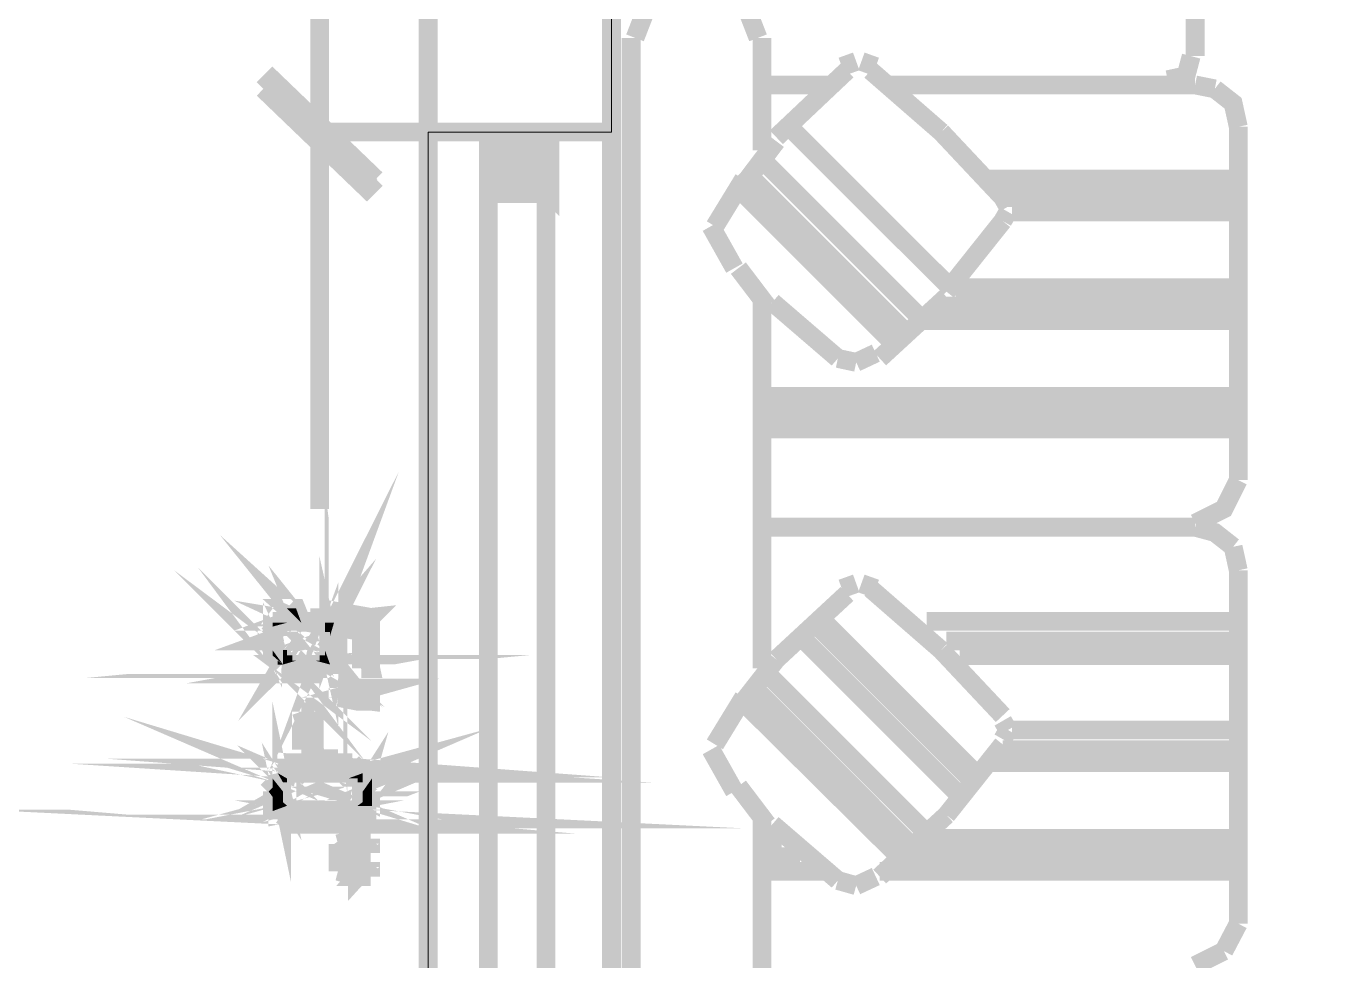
# Model space of a CAD drawing. Header units: inches. Extents: x -524 to 1067, y -71 to 1110.
# Drawn here: x 416.1 to 480.2, y 332.7 to 378.7 of the extents above; entities that cross this region are included whole.
import ezdxf

# ---------------------------------------------------------------- set-up
doc = ezdxf.new("R2010")
doc.units = ezdxf.units.IN
doc.header["$MEASUREMENT"] = 0
doc.layers.add('H', color=7, linetype='Continuous')
doc.layers.add('P', color=7, linetype='Continuous')
doc.layers.add('wall', color=16, linetype='Continuous', lineweight=20)

msp = doc.modelspace()

# ---------------------------------------------------------------- hatches: boundary and pattern name
at = {"layer": 'H', "linetype": 'Continuous'}
for points in [[(433.337, 371.151), (432.823, 370.633), (427.735, 375.528), (428.187, 375.977), (433.337, 371.151)], [(433.337, 371.151), (432.823, 370.633), (427.735, 375.528), (428.187, 375.977), (433.337, 371.151)], [(438.874, 370.443), (438.874, 373.469), (441.9, 373.469), (441.9, 370.443), (438.874, 370.443)], [(429.604, 349.325), (428.447, 349.585), (428.895, 350.033), (429.604, 349.325)], [(428.447, 349.325), (428.447, 349.585), (429.604, 349.325), (428.447, 349.325)], [(429.604, 349.325), (428.895, 350.033), (429.344, 350.033), (429.604, 349.325)], [(430.505, 349.325), (430.505, 350.033), (433.082, 349.585), (430.505, 349.325)], [(430.505, 349.325), (433.082, 349.585), (433.082, 347.008), (432.629, 349.132), (431.213, 349.325), (430.505, 349.325)], [(427.994, 348.424), (427.994, 348.683), (428.187, 348.876), (428.187, 349.132), (428.895, 349.325), (428.895, 349.132), (428.702, 349.132), (428.702, 348.424), (427.994, 348.424)], [(428.187, 349.132), (428.187, 349.325), (428.895, 349.325), (428.187, 349.132)], [(430.764, 349.132), (430.764, 349.325), (431.213, 349.325), (430.764, 349.132)], [(430.764, 348.876), (430.764, 349.132), (431.213, 349.325), (431.02, 348.683), (431.02, 348.876), (430.764, 348.876)], [(431.213, 347.267), (431.02, 348.683), (431.213, 349.325), (431.213, 347.267)], [(431.472, 347.716), (431.213, 347.457), (431.213, 349.132), (431.472, 348.876), (431.472, 347.716)], [(432.629, 347.008), (432.629, 349.132), (433.082, 347.008), (432.629, 347.008)], [(428.702, 347.267), (428.187, 347.975), (427.994, 348.424), (428.187, 348.165), (428.187, 348.037), (428.702, 347.267)], [(428.702, 347.267), (427.994, 348.424), (428.702, 348.424), (428.702, 347.267)], [(431.02, 347.267), (431.02, 348.683), (431.213, 347.267), (431.02, 347.267)], [(428.702, 347.267), (428.187, 347.716), (428.187, 347.975), (428.702, 347.267)], [(428.702, 347.267), (428.895, 347.975), (428.895, 347.716), (428.702, 347.267)], [(428.702, 347.267), (428.702, 347.975), (428.895, 347.975), (428.702, 347.267)], [(428.702, 347.267), (429.155, 347.716), (429.155, 347.457), (428.702, 347.267)], [(428.702, 347.267), (428.895, 347.716), (429.155, 347.716), (428.702, 347.267)], [(431.02, 347.267), (430.505, 347.457), (430.505, 347.716), (431.02, 347.267)], [(431.02, 347.267), (430.505, 347.716), (430.764, 347.716), (431.02, 347.267)], [(431.02, 347.267), (430.764, 347.975), (431.02, 348.165), (431.02, 347.267)], [(431.02, 347.267), (430.764, 347.716), (430.764, 347.975), (431.02, 347.267)], [(428.447, 347.267), (428.447, 347.457), (428.702, 347.267), (428.447, 347.267)], [(428.702, 347.267), (429.863, 347.457), (431.02, 347.267), (428.702, 347.267)], [(428.702, 347.267), (429.604, 347.457), (429.863, 347.457), (428.702, 347.267)], [(428.702, 347.267), (429.344, 347.457), (429.604, 347.457), (428.702, 347.267)], [(428.702, 347.267), (429.155, 347.457), (429.344, 347.457), (428.702, 347.267)], [(428.895, 347.008), (428.702, 347.267), (431.02, 347.267), (430.764, 347.008), (430.505, 347.008), (430.505, 346.814), (429.155, 346.814), (429.155, 347.008), (428.895, 347.008)], [(431.02, 347.267), (429.863, 347.457), (430.052, 347.457), (431.02, 347.267)], [(431.02, 347.267), (430.052, 347.457), (430.312, 347.457), (431.02, 347.267)], [(431.02, 347.267), (430.312, 347.457), (430.505, 347.457), (431.02, 347.267)], [(431.472, 345.657), (431.472, 346.106), (433.082, 346.106), (433.082, 345.398), (432.37, 345.398), (431.472, 345.657)], [(429.604, 343.081), (429.604, 344.949), (430.312, 344.949), (430.312, 343.081), (429.604, 343.081)], [(429.863, 342.372), (431.472, 342.632), (431.472, 342.372), (429.863, 342.372)], [(429.863, 342.372), (429.863, 342.632), (431.472, 342.632), (429.863, 342.372)], [(428.702, 341.022), (428.187, 341.664), (428.447, 341.924), (428.702, 341.022)], [(428.447, 341.924), (428.702, 342.179), (432.629, 342.179), (432.629, 341.924), (428.447, 341.924)], [(429.344, 341.664), (428.447, 341.924), (429.604, 341.924), (429.344, 341.664)], [(428.895, 341.664), (428.447, 341.924), (429.344, 341.664), (428.895, 341.664)], [(428.702, 341.471), (428.447, 341.924), (428.895, 341.664), (428.895, 341.471), (428.702, 341.471)], [(428.702, 341.022), (428.447, 341.924), (428.702, 341.471), (428.702, 341.022)], [(428.895, 342.179), (428.895, 342.372), (432.18, 342.372), (432.37, 342.179), (428.895, 342.179)], [(431.921, 341.664), (431.662, 341.924), (432.629, 341.924), (431.921, 341.664)], [(431.921, 341.664), (432.629, 341.924), (432.37, 341.471), (432.37, 341.664), (431.921, 341.664)], [(432.37, 341.471), (432.629, 341.924), (432.629, 341.471), (432.37, 341.471)], [(432.629, 341.022), (432.823, 341.924), (433.082, 341.664), (432.629, 341.022)], [(432.629, 341.022), (432.629, 341.924), (432.823, 341.924), (432.629, 341.022)], [(428.702, 341.022), (428.187, 341.471), (428.187, 341.664), (428.702, 341.022)], [(428.702, 341.022), (428.187, 341.212), (428.187, 341.471), (428.702, 341.022)], [(432.629, 341.022), (433.082, 341.664), (433.082, 341.471), (432.629, 341.022)], [(432.629, 341.022), (433.082, 341.471), (433.082, 341.212), (432.629, 341.022)], [(427.994, 341.022), (428.187, 341.212), (428.702, 341.022), (427.994, 341.022)], [(428.187, 340.763), (427.994, 341.022), (428.702, 340.763), (428.187, 340.763)], [(428.702, 340.763), (427.994, 341.022), (428.702, 341.022), (428.702, 340.763)], [(428.187, 340.504), (428.702, 340.763), (428.702, 340.504), (428.187, 340.504)], [(428.187, 340.504), (428.187, 340.763), (428.702, 340.763), (428.187, 340.504)], [(432.629, 341.022), (433.082, 341.212), (433.082, 341.022), (432.629, 341.022)], [(432.629, 340.763), (433.082, 341.022), (433.082, 340.763), (432.629, 340.763)], [(432.629, 340.763), (432.629, 341.022), (433.082, 341.022), (432.629, 340.763)], [(432.629, 340.504), (432.629, 340.763), (433.082, 340.504), (432.629, 340.504)], [(433.082, 340.504), (432.629, 340.763), (433.082, 340.763), (433.082, 340.504)], [(428.187, 340.314), (428.187, 340.504), (428.702, 340.504), (428.895, 340.314), (428.187, 340.314)], [(428.187, 340.055), (428.895, 340.314), (429.155, 340.055), (428.187, 340.055)], [(428.187, 340.055), (428.187, 340.314), (428.895, 340.314), (428.187, 340.055)], [(428.447, 339.861), (429.863, 340.055), (430.052, 339.861), (428.447, 339.861)], [(428.447, 339.861), (428.447, 340.055), (429.863, 340.055), (428.447, 339.861)], [(431.472, 339.861), (431.472, 340.055), (432.823, 339.861), (431.472, 339.861)], [(432.823, 339.861), (431.472, 340.055), (432.823, 340.055), (432.823, 339.861)], [(432.18, 340.055), (432.18, 340.314), (433.082, 340.055), (432.18, 340.055)], [(433.082, 340.055), (432.18, 340.314), (433.082, 340.314), (433.082, 340.055)], [(432.37, 340.314), (432.629, 340.504), (433.082, 340.504), (433.082, 340.314), (432.37, 340.314)], [(428.895, 339.606), (428.702, 339.861), (432.629, 339.861), (432.629, 339.606), (428.895, 339.606)], [(429.155, 339.347), (429.155, 339.606), (432.18, 339.606), (432.18, 339.347), (429.155, 339.347)], [(431.472, 337.996), (431.472, 338.445), (432.37, 338.704), (433.082, 338.704), (433.082, 337.996), (431.472, 337.996)], [(432.37, 336.836), (431.472, 337.095), (431.472, 337.288), (432.37, 337.544), (433.082, 337.544), (433.082, 336.836), (432.37, 336.836)]]:
    msp.add_hatch(color=256, dxfattribs=at).paths.add_polyline_path(points)

# ---------------------------------------------------------------- linework, layer by layer
at = {"layer": 'P', "const_width": 0.927}
for points in [[(435.848, 422.848), (435.848, 340.314)], [(444.86, 413.771), (444.86, 267.759)], [(430.505, 373.469), (430.505, 386.667)], [(435.848, 340.314), (435.848, 380.871), (435.848, 340.314), (435.848, 380.871)], [(435.848, 340.314), (435.848, 380.871), (435.848, 340.314), (435.848, 380.871), (435.848, 340.314)], [(435.848, 380.871), (435.848, 340.314)], [(473.573, 377.203), (473.573, 380.871)], [(446.469, 379.261), (446.021, 378.104)], [(452.072, 378.104), (451.623, 379.261)], [(445.827, 378.104), (445.827, 343.081), (445.827, 309.991)], [(452.265, 378.104), (452.265, 372.568)], [(456.901, 376.944), (456.193, 376.688)], [(457.864, 376.688), (457.156, 376.944)], [(473.124, 376.236), (473.38, 377.203)], [(427.735, 375.593), (428.187, 376.042), (433.272, 371.151)], [(428.187, 376.042), (427.735, 375.593)], [(433.272, 371.151), (428.187, 376.042)], [(456.448, 376.495), (452.973, 373.21)], [(461.083, 373.469), (457.609, 376.495)], [(472.223, 376.042), (473.124, 376.236)], [(433.272, 371.151), (427.735, 375.593)], [(427.735, 375.593), (432.823, 370.699)], [(433.272, 371.151), (427.735, 375.593)], [(427.735, 375.593), (433.272, 371.151)], [(427.735, 375.593), (433.272, 371.151)], [(433.272, 371.151), (432.823, 370.699), (427.735, 375.593)], [(452.265, 375.787), (455.547, 375.787)], [(458.576, 375.787), (473.573, 375.787)], [(474.54, 375.593), (473.573, 375.787)], [(475.697, 373.725), (475.442, 374.885), (474.54, 375.593)], [(461.536, 365.808), (453.422, 373.918)], [(475.697, 373.725), (475.697, 356.344)], [(435.848, 373.469), (430.505, 373.469)], [(430.505, 373.469), (430.505, 354.928)], [(436.042, 373.469), (430.505, 373.469)], [(435.848, 366.064), (435.848, 373.469), (435.848, 339.412), (435.848, 373.469), (435.848, 339.412)], [(435.848, 313.466), (435.848, 373.469)], [(435.848, 373.469), (435.848, 362.844), (435.848, 373.469), (435.848, 362.844), (435.848, 373.469)], [(435.848, 373.469), (435.848, 366.772)], [(435.848, 313.466), (435.848, 373.469), (435.848, 313.466)], [(435.848, 313.466), (435.848, 337.288), (435.848, 373.469)], [(435.848, 373.469), (444.86, 373.469)], [(444.86, 373.469), (435.848, 373.469)], [(435.848, 373.469), (435.848, 313.466), (435.848, 373.469)], [(435.848, 373.469), (435.848, 313.466), (444.86, 313.466)], [(441.834, 373.469), (438.808, 373.469)], [(438.808, 373.469), (441.834, 370.443), (441.834, 373.469)], [(438.808, 373.469), (441.834, 370.443)], [(438.808, 370.443), (438.808, 373.469)], [(452.973, 373.016), (451.364, 370.892)], [(464.109, 370.25), (461.083, 373.469)], [(460.182, 364.198), (452.072, 372.308)], [(459.474, 363.49), (451.364, 371.6)], [(432.823, 370.699), (433.272, 371.151)], [(438.808, 315.528), (438.808, 371.151)], [(451.364, 371.151), (449.948, 368.834)], [(475.697, 371.151), (463.401, 371.151)], [(441.641, 370.699), (441.641, 315.528), (439.323, 315.528), (438.808, 315.528)], [(441.834, 370.443), (438.808, 370.443)], [(458.766, 363.038), (450.911, 370.892)], [(475.697, 370.25), (464.109, 370.25)], [(464.368, 369.797), (464.109, 370.25)], [(461.343, 365.615), (464.109, 369.089)], [(464.109, 369.089), (464.368, 369.542)], [(475.697, 369.542), (464.562, 369.542)], [(449.754, 368.834), (450.911, 366.772)], [(451.105, 366.772), (452.521, 364.907)], [(475.697, 365.808), (461.791, 365.808)], [(458.058, 362.33), (461.343, 365.355)], [(452.265, 347.073), (452.265, 365.1)], [(452.78, 365.1), (455.999, 362.33)], [(475.697, 364.907), (460.828, 364.907)], [(475.697, 364.198), (459.926, 364.198)], [(456.901, 362.136), (457.864, 362.589)], [(455.999, 362.33), (456.901, 362.136)], [(475.697, 360.465), (452.265, 360.465)], [(475.697, 359.563), (452.265, 359.563)], [(435.848, 359.111), (435.848, 335.033)], [(475.697, 358.855), (452.265, 358.855)], [(444.86, 320.871), (444.86, 356.793)], [(473.573, 354.22), (474.989, 354.928), (475.697, 356.344)], [(431.407, 347.716), (431.213, 349.132), (431.213, 347.522)], [(431.407, 348.876), (431.407, 347.716), (431.213, 349.132)], [(473.573, 354.026), (452.265, 354.026)], [(475.442, 353.059), (474.54, 353.767), (473.573, 354.026)], [(428.895, 350.033), (429.604, 349.391), (429.089, 350.033), (428.895, 350.033)], [(475.697, 351.902), (475.442, 353.059)], [(430.764, 348.876), (431.213, 349.391), (430.954, 348.876), (430.764, 348.876)], [(475.697, 334.518), (475.697, 351.902)], [(428.447, 347.522), (428.636, 347.267), (428.187, 347.716), (428.447, 347.522)], [(456.901, 351.256), (456.193, 351.001)], [(457.864, 351.001), (457.156, 351.256)], [(431.213, 349.391), (430.954, 348.876), (430.954, 348.683), (431.213, 349.391)], [(456.448, 350.742), (452.973, 347.522)], [(461.083, 347.975), (457.609, 351.001)], [(428.447, 349.585), (429.604, 349.391), (428.636, 349.84), (428.447, 349.585)], [(428.636, 347.267), (428.187, 348.23), (428.187, 347.975)], [(429.604, 349.391), (429.089, 350.033), (429.344, 350.033), (429.604, 349.391)], [(428.895, 350.033), (428.636, 349.84)], [(429.604, 349.391), (428.636, 349.84)], [(428.636, 349.84), (428.636, 349.84)], [(428.636, 349.84), (429.604, 349.391), (428.636, 349.84), (429.604, 349.391), (428.636, 349.84)], [(429.604, 349.391), (428.895, 350.033)], [(429.604, 349.391), (428.895, 350.033), (428.895, 350.033), (429.604, 349.391)], [(429.344, 350.033), (429.604, 349.391), (429.344, 350.033), (429.604, 349.391), (429.344, 350.033), (429.344, 350.033)], [(430.505, 350.033), (433.016, 349.585)], [(433.016, 349.585), (430.505, 349.391), (430.505, 350.033)], [(462.952, 341.73), (454.839, 349.84)], [(428.187, 349.391), (428.895, 349.391), (428.187, 349.132)], [(429.089, 347.716), (428.636, 347.267), (428.895, 347.716)], [(428.187, 348.876), (428.636, 349.132), (428.636, 348.876)], [(428.895, 349.391), (428.187, 349.132)], [(429.089, 349.391), (428.187, 349.391), (429.089, 349.391), (428.187, 349.391), (428.895, 349.391), (429.089, 349.391)], [(428.187, 349.132), (428.187, 349.391)], [(428.447, 349.391), (429.089, 349.391), (428.187, 349.391), (428.447, 349.391)], [(428.187, 348.876), (428.636, 349.132)], [(428.636, 349.132), (428.187, 349.132)], [(428.187, 349.132), (428.187, 348.876)], [(428.636, 349.132), (428.187, 349.132), (428.895, 349.132), (428.636, 349.132)], [(428.187, 349.132), (428.895, 349.132), (428.187, 349.132), (428.187, 349.132), (428.895, 349.132), (428.187, 349.132)], [(428.895, 349.132), (428.895, 349.132), (428.187, 349.132)], [(428.636, 347.267), (428.187, 347.975), (428.187, 347.716)], [(428.447, 349.585), (429.604, 349.391), (428.447, 349.585), (429.604, 349.391)], [(428.447, 349.391), (428.447, 349.585)], [(429.604, 349.391), (428.447, 349.391)], [(428.447, 349.391), (429.604, 349.391)], [(429.344, 349.391), (428.447, 349.391), (429.089, 349.391), (429.344, 349.391)], [(429.604, 349.391), (428.447, 349.391)], [(428.895, 349.132), (428.895, 349.391)], [(430.505, 349.391), (431.213, 349.391), (433.016, 349.585)], [(433.016, 349.585), (430.505, 349.391)], [(430.505, 349.391), (431.213, 349.391), (430.505, 349.391), (431.213, 349.391), (430.764, 349.391), (430.505, 349.391)], [(430.764, 349.391), (431.213, 349.391), (430.764, 349.391)], [(430.764, 349.132), (431.213, 349.391), (430.764, 349.132)], [(431.213, 349.391), (430.764, 349.132)], [(430.764, 349.132), (431.213, 349.391)], [(430.764, 349.132), (431.213, 349.391), (430.764, 349.132)], [(430.764, 349.132), (430.764, 349.132)], [(430.764, 349.132), (430.764, 349.132)], [(431.213, 349.391), (430.954, 348.683), (431.213, 347.267)], [(431.213, 349.391), (433.016, 349.585), (432.564, 349.132)], [(431.213, 349.132), (431.213, 347.522), (431.213, 349.391), (431.213, 349.132)], [(431.213, 347.522), (431.213, 349.391), (431.213, 347.267), (431.213, 347.522)], [(431.213, 347.267), (431.213, 349.391)], [(432.564, 349.132), (431.213, 349.391)], [(431.213, 349.132), (431.407, 348.876)], [(431.213, 349.132), (431.213, 347.522), (431.213, 349.132)], [(431.213, 349.132), (431.213, 349.132)], [(431.213, 347.522), (431.213, 349.132), (431.213, 347.522)], [(433.016, 349.585), (432.564, 349.132), (433.016, 347.073)], [(432.564, 349.132), (433.016, 347.073), (432.564, 347.073)], [(432.564, 347.073), (432.564, 349.132)], [(433.016, 347.073), (433.016, 349.585)], [(462.693, 341.471), (454.583, 349.585)], [(475.697, 349.391), (460.375, 349.391)], [(428.636, 348.424), (427.928, 348.424), (428.636, 348.683)], [(427.928, 348.683), (428.636, 348.876)], [(427.928, 348.683), (428.636, 348.876)], [(428.187, 348.876), (427.928, 348.683)], [(427.928, 348.424), (428.636, 348.683)], [(428.636, 348.683), (427.928, 348.683), (427.928, 348.424)], [(428.636, 348.683), (427.928, 348.683)], [(428.636, 348.876), (428.187, 348.876)], [(428.636, 348.876), (428.187, 348.876), (428.636, 348.876), (428.636, 348.876), (428.187, 348.876), (428.636, 348.876)], [(428.187, 348.876), (428.187, 348.876), (428.636, 348.876)], [(428.636, 348.876), (428.636, 348.683)], [(428.636, 348.683), (428.636, 348.424)], [(430.505, 347.522), (430.954, 347.267), (430.505, 347.716)], [(430.954, 348.683), (431.213, 347.267), (430.954, 348.683)], [(431.407, 348.683), (431.407, 347.975), (431.407, 348.876)], [(431.407, 348.876), (431.407, 348.683)], [(431.407, 347.975), (431.407, 348.876), (431.407, 347.716)], [(431.407, 348.876), (431.407, 347.716), (431.407, 348.876)], [(431.407, 348.876), (431.407, 348.876)], [(431.407, 347.716), (431.407, 348.876), (431.407, 347.716)], [(431.407, 348.424), (431.407, 347.975), (431.407, 348.683)], [(431.407, 348.683), (431.407, 348.424)], [(431.407, 347.975), (431.407, 348.683), (431.407, 347.975)], [(461.985, 340.829), (453.941, 348.876)], [(428.187, 348.23), (427.928, 348.424)], [(427.928, 348.424), (428.636, 347.267)], [(427.928, 348.424), (428.636, 347.267), (427.928, 348.424), (428.636, 347.267), (427.928, 348.424)], [(427.928, 348.424), (427.928, 348.424)], [(428.636, 347.267), (427.928, 348.424)], [(427.928, 348.424), (428.636, 348.424)], [(427.928, 348.424), (428.636, 348.424), (428.636, 348.424)], [(428.636, 348.424), (427.928, 348.424)], [(428.636, 347.267), (428.187, 348.23)], [(428.636, 347.267), (428.187, 347.975), (428.187, 347.975), (428.636, 347.267)], [(428.187, 347.975), (428.636, 347.267)], [(428.636, 348.424), (428.636, 347.267)], [(428.636, 348.424), (428.636, 347.267), (428.636, 348.424)], [(428.636, 348.424), (428.636, 347.267), (428.636, 348.424)], [(428.636, 348.23), (428.636, 347.267), (428.636, 348.23)], [(428.636, 348.23), (428.636, 347.267), (428.636, 348.23)], [(428.895, 347.975), (428.636, 347.267), (428.895, 347.975)], [(428.636, 347.975), (428.636, 347.267), (428.636, 347.975)], [(430.954, 348.23), (430.764, 347.975)], [(430.764, 347.975), (430.954, 347.267), (430.764, 347.975)], [(430.764, 347.975), (430.954, 347.267), (430.764, 347.975)], [(430.764, 347.975), (430.954, 347.267)], [(430.954, 348.424), (430.954, 347.267), (430.954, 348.424)], [(430.954, 348.424), (430.954, 347.267), (430.954, 348.424)], [(430.954, 348.424), (430.954, 347.267), (430.954, 348.424)], [(430.954, 348.424), (431.213, 347.267), (430.954, 347.267), (430.954, 348.424)], [(430.954, 347.267), (430.954, 348.23)], [(431.407, 348.424), (431.407, 348.23), (431.407, 348.424)], [(431.407, 348.424), (431.407, 348.424), (431.407, 348.424)], [(431.407, 348.23), (431.407, 347.975), (431.407, 348.23)], [(431.407, 347.975), (431.407, 347.975)], [(431.407, 347.716), (431.407, 347.975)], [(464.109, 344.756), (461.083, 347.975)], [(475.697, 348.424), (461.343, 348.424)], [(430.954, 347.267), (428.895, 347.073), (430.764, 347.073), (430.954, 347.267)], [(428.636, 347.267), (430.954, 347.267), (428.636, 347.267), (430.954, 347.267), (428.895, 347.073), (428.636, 347.267)], [(428.636, 347.267), (428.187, 347.716)], [(428.187, 347.716), (428.187, 347.716)], [(428.187, 347.716), (428.636, 347.267)], [(428.187, 347.716), (428.636, 347.267)], [(428.447, 347.267), (428.447, 347.522), (428.447, 347.267)], [(428.636, 347.267), (428.447, 347.522)], [(428.447, 347.522), (428.447, 347.522)], [(428.447, 347.522), (428.636, 347.267)], [(429.089, 347.716), (428.636, 347.267), (429.089, 347.716)], [(428.636, 347.267), (428.895, 347.716)], [(428.895, 347.716), (428.636, 347.267)], [(430.954, 347.267), (429.797, 347.522), (428.636, 347.267)], [(429.604, 347.522), (428.636, 347.267), (429.604, 347.522)], [(429.604, 347.522), (428.636, 347.267), (429.604, 347.522)], [(429.344, 347.522), (428.636, 347.267), (429.344, 347.522)], [(429.089, 347.522), (428.636, 347.267), (429.089, 347.522)], [(429.089, 347.522), (428.636, 347.267), (429.089, 347.522)], [(428.636, 347.267), (430.954, 347.267), (428.636, 347.267), (430.954, 347.267), (430.954, 347.267), (428.636, 347.267)], [(428.636, 347.267), (430.954, 347.267)], [(428.895, 347.716), (429.089, 347.716)], [(428.895, 347.716), (428.895, 347.716)], [(430.954, 347.267), (429.797, 347.522)], [(429.797, 347.522), (429.797, 347.522)], [(429.797, 347.522), (430.954, 347.267)], [(430.052, 347.522), (430.954, 347.267), (430.052, 347.522)], [(430.052, 347.522), (430.954, 347.267), (430.052, 347.522)], [(430.246, 347.522), (430.954, 347.267), (430.246, 347.522)], [(430.246, 347.522), (430.954, 347.267), (430.246, 347.522)], [(430.505, 347.716), (430.505, 347.522)], [(430.954, 347.267), (430.505, 347.716)], [(430.505, 347.716), (430.505, 347.716)], [(430.505, 347.716), (430.954, 347.267)], [(430.505, 347.522), (430.954, 347.267), (430.505, 347.522)], [(430.764, 347.716), (430.954, 347.267), (430.764, 347.716)], [(431.213, 347.522), (431.407, 347.716)], [(431.213, 347.522), (431.213, 347.522)], [(431.407, 347.716), (431.407, 347.716)], [(452.973, 347.522), (451.364, 345.464)], [(475.697, 347.716), (461.985, 347.716)], [(430.505, 347.073), (429.089, 346.814), (430.505, 346.814)], [(429.089, 347.073), (430.505, 347.073), (429.089, 346.814)], [(428.895, 347.073), (430.764, 347.073)], [(430.764, 347.073), (428.895, 347.073)], [(428.895, 347.073), (428.895, 347.073)], [(430.764, 347.073), (428.895, 347.073)], [(428.895, 347.073), (430.764, 347.073), (430.764, 347.073), (428.895, 347.073)], [(430.764, 347.073), (429.089, 347.073), (428.895, 347.073)], [(430.764, 347.073), (429.089, 347.073)], [(429.089, 347.073), (430.505, 347.073), (430.764, 347.073)], [(429.089, 346.814), (429.089, 347.073)], [(429.089, 346.814), (430.505, 346.814), (429.344, 346.814)], [(429.344, 346.814), (429.089, 346.814)], [(430.505, 346.814), (429.344, 346.814), (430.246, 346.814)], [(429.344, 346.814), (430.246, 346.814)], [(430.246, 346.814), (429.344, 346.814), (429.344, 346.814), (430.246, 346.814)], [(429.344, 346.814), (430.246, 346.814)], [(429.344, 346.814), (430.246, 346.814)], [(430.246, 346.814), (429.604, 346.814), (429.344, 346.814)], [(430.246, 346.814), (429.604, 346.814)], [(429.604, 346.814), (430.052, 346.814)], [(429.604, 346.814), (430.052, 346.814)], [(430.052, 346.814), (429.797, 346.814), (429.604, 346.814)], [(430.052, 346.814), (429.797, 346.814), (430.052, 346.814)], [(429.797, 346.814), (429.797, 346.814), (429.797, 346.814)], [(430.052, 346.814), (430.246, 346.814)], [(430.246, 346.814), (430.505, 346.814)], [(430.246, 346.814), (430.246, 346.814)], [(430.505, 346.814), (430.505, 347.073)], [(460.375, 338.96), (452.265, 347.073)], [(431.407, 346.106), (433.016, 346.106), (431.407, 345.657)], [(431.407, 346.106), (432.37, 346.106)], [(432.37, 346.106), (431.407, 346.106)], [(431.407, 346.106), (431.407, 346.106)], [(432.37, 346.106), (431.407, 346.106)], [(431.407, 346.106), (433.016, 346.106), (432.37, 346.106)], [(431.407, 345.657), (431.407, 346.106)], [(433.016, 346.106), (431.407, 345.657)], [(431.407, 345.657), (433.016, 345.464), (433.016, 346.106)], [(459.733, 338.252), (451.623, 346.365)], [(431.407, 345.657), (433.016, 345.464)], [(433.016, 345.464), (432.37, 345.464), (431.407, 345.657)], [(451.364, 345.657), (449.948, 343.34)], [(459.025, 337.803), (451.105, 345.657)], [(428.636, 341.278), (428.636, 341.022), (428.447, 341.924)], [(429.604, 344.949), (430.246, 344.949)], [(430.246, 344.949), (429.604, 344.949), (429.604, 344.949), (430.246, 344.949)], [(429.604, 344.949), (430.246, 343.081)], [(429.604, 344.949), (430.246, 343.081), (429.604, 343.081)], [(429.604, 343.081), (429.604, 344.949)], [(430.246, 343.081), (430.246, 344.949)], [(464.368, 344.048), (464.109, 344.497)], [(464.109, 343.595), (464.368, 344.048)], [(475.697, 344.048), (464.562, 344.048)], [(431.855, 341.73), (432.564, 341.924), (431.855, 341.73), (432.564, 341.924), (432.115, 341.73)], [(433.016, 341.73), (432.564, 341.022), (432.823, 341.924)], [(461.343, 339.861), (464.109, 343.34)], [(428.895, 341.73), (428.447, 341.924), (428.895, 341.73), (428.447, 341.924), (428.895, 341.471), (428.895, 341.73)], [(428.187, 341.73), (428.636, 341.022), (428.447, 341.924)], [(449.754, 343.081), (450.911, 341.022)], [(475.697, 343.081), (464.109, 343.081)], [(428.636, 342.179), (432.564, 341.924), (428.447, 341.924)], [(428.895, 342.438), (432.37, 342.179), (428.895, 342.179), (428.895, 342.438)], [(428.447, 341.924), (428.636, 342.179)], [(428.636, 342.179), (432.564, 342.179)], [(432.564, 342.179), (428.636, 342.179)], [(428.636, 342.179), (432.564, 342.179)], [(432.564, 342.179), (428.636, 342.179)], [(428.636, 342.179), (428.636, 342.179)], [(432.564, 342.179), (428.636, 342.179)], [(428.636, 342.179), (432.564, 341.924), (432.564, 342.179)], [(432.37, 342.179), (428.636, 342.179), (428.895, 342.179)], [(432.37, 342.179), (428.636, 342.179), (432.564, 342.179), (432.37, 342.179)], [(429.089, 342.438), (432.115, 342.438), (429.089, 342.438), (432.115, 342.438), (428.895, 342.438), (429.089, 342.438)], [(432.115, 342.438), (428.895, 342.438)], [(428.895, 342.438), (432.37, 342.179), (432.115, 342.438)], [(432.37, 342.179), (428.895, 342.179)], [(428.895, 342.179), (432.37, 342.179), (432.37, 342.179), (428.895, 342.179)], [(431.855, 342.438), (429.089, 342.438), (429.344, 342.438)], [(431.855, 342.438), (429.089, 342.438), (432.115, 342.438), (431.855, 342.438)], [(429.089, 342.438), (432.115, 342.438), (432.115, 342.438), (429.089, 342.438)], [(431.662, 342.438), (429.344, 342.438)], [(429.344, 342.438), (429.604, 342.438)], [(431.662, 342.438), (429.344, 342.438)], [(429.344, 342.438), (431.855, 342.438), (431.662, 342.438)], [(429.344, 342.438), (431.855, 342.438)], [(431.855, 342.438), (429.344, 342.438), (429.344, 342.438), (431.855, 342.438)], [(429.344, 342.438), (431.855, 342.438)], [(429.344, 342.438), (431.855, 342.438)], [(429.797, 342.438), (431.662, 342.438), (429.604, 342.438), (429.797, 342.438)], [(431.662, 342.438), (429.604, 342.438), (431.662, 342.438), (431.662, 342.438), (429.604, 342.438)], [(431.407, 342.632), (429.797, 342.438), (431.407, 342.632)], [(431.213, 342.632), (429.797, 342.632)], [(429.797, 342.632), (430.052, 342.632)], [(431.213, 342.632), (429.797, 342.632)], [(429.797, 342.632), (431.407, 342.632), (431.213, 342.632)], [(429.797, 342.632), (431.407, 342.632)], [(431.407, 342.632), (429.797, 342.438), (429.797, 342.632)], [(431.407, 342.438), (429.797, 342.438)], [(429.797, 342.438), (431.662, 342.438), (431.407, 342.438)], [(430.246, 342.632), (431.213, 342.632), (430.052, 342.632), (430.246, 342.632)], [(431.213, 342.632), (430.052, 342.632), (431.213, 342.632), (431.213, 342.632), (430.052, 342.632)], [(430.505, 342.632), (430.246, 342.632)], [(430.246, 342.632), (430.505, 342.632)], [(430.764, 342.632), (430.246, 342.632), (430.954, 342.632)], [(430.246, 342.632), (430.954, 342.632), (430.246, 342.632), (430.246, 342.632), (430.954, 342.632)], [(430.246, 342.632), (431.213, 342.632), (430.954, 342.632)], [(430.505, 342.632), (430.764, 342.632), (430.505, 342.632)], [(430.954, 342.632), (430.764, 342.632)], [(431.855, 342.438), (431.855, 342.438)], [(475.697, 342.438), (463.401, 342.438)], [(429.604, 341.924), (428.447, 341.924), (429.604, 341.924), (428.447, 341.924), (429.344, 341.73)], [(428.447, 341.924), (429.089, 341.73), (428.895, 341.73), (428.447, 341.924)], [(428.447, 341.924), (428.187, 341.73)], [(428.187, 341.73), (428.636, 341.022), (428.187, 341.73)], [(428.187, 341.73), (428.636, 341.022), (428.187, 341.73)], [(428.187, 341.471), (428.636, 341.022), (428.187, 341.471)], [(430.505, 341.924), (428.447, 341.924)], [(428.447, 341.924), (430.505, 341.924)], [(430.505, 341.924), (428.447, 341.924), (430.246, 341.924)], [(428.447, 341.924), (430.246, 341.924)], [(430.052, 341.924), (428.447, 341.924)], [(430.052, 341.924), (428.447, 341.924)], [(428.447, 341.924), (430.052, 341.924)], [(429.797, 341.924), (428.447, 341.924)], [(428.447, 341.924), (429.797, 341.924)], [(428.447, 341.924), (429.797, 341.924)], [(429.797, 341.924), (429.604, 341.924), (428.447, 341.924)], [(428.447, 341.924), (429.344, 341.73), (429.344, 341.73), (428.447, 341.924)], [(429.344, 341.73), (428.447, 341.924), (429.344, 341.73)], [(429.089, 341.73), (428.447, 341.924), (429.089, 341.73)], [(428.447, 341.924), (428.895, 341.471)], [(428.636, 341.471), (428.447, 341.924)], [(428.636, 341.471), (428.447, 341.924), (428.636, 341.471)], [(428.636, 341.278), (428.447, 341.924), (428.636, 341.278), (428.636, 341.278), (428.447, 341.924)], [(428.447, 341.924), (428.636, 341.022), (428.636, 341.022), (428.447, 341.924), (428.636, 341.022), (428.447, 341.924)], [(428.447, 341.924), (430.505, 341.924), (432.564, 341.924), (428.447, 341.924)], [(428.447, 341.924), (428.636, 341.022), (428.447, 341.924)], [(428.447, 341.924), (428.636, 341.022), (428.447, 341.924)], [(428.895, 341.471), (428.636, 341.471)], [(429.089, 341.73), (429.089, 341.73)], [(429.344, 341.73), (429.604, 341.924)], [(429.797, 341.924), (429.797, 341.924)], [(430.246, 341.924), (430.052, 341.924)], [(430.246, 341.924), (430.505, 341.924)], [(430.505, 341.924), (432.564, 341.924)], [(430.764, 341.924), (430.505, 341.924)], [(432.564, 341.924), (430.764, 341.924)], [(432.564, 341.924), (430.764, 341.924)], [(430.764, 341.924), (430.954, 341.924), (432.564, 341.924)], [(430.954, 341.924), (432.564, 341.924)], [(432.564, 341.924), (430.954, 341.924)], [(431.213, 341.924), (432.564, 341.924)], [(432.564, 341.924), (431.213, 341.924)], [(431.213, 341.924), (431.213, 341.924)], [(432.564, 341.924), (431.213, 341.924), (431.407, 341.924)], [(431.407, 341.924), (432.564, 341.924)], [(431.407, 341.924), (432.564, 341.924), (431.407, 341.924)], [(431.662, 341.924), (432.564, 341.924), (431.662, 341.924), (431.662, 341.924), (432.564, 341.924)], [(431.662, 341.924), (431.855, 341.73), (432.564, 341.924)], [(432.115, 341.73), (431.855, 341.73)], [(432.564, 341.924), (432.115, 341.73)], [(432.115, 341.73), (432.564, 341.924), (432.115, 341.73), (432.564, 341.924), (432.115, 341.73)], [(432.564, 341.924), (432.37, 341.73), (432.115, 341.73)], [(432.115, 341.73), (432.115, 341.73)], [(432.564, 341.924), (432.37, 341.73)], [(432.37, 341.471), (432.564, 341.924)], [(432.37, 341.471), (432.564, 341.924), (432.37, 341.471)], [(432.37, 341.73), (432.37, 341.471)], [(432.564, 341.471), (432.564, 341.924), (432.564, 341.278), (432.564, 341.471)], [(432.564, 341.924), (432.564, 341.278)], [(432.564, 341.278), (432.564, 341.924)], [(432.564, 341.278), (432.564, 341.924), (432.564, 341.278)], [(432.564, 341.022), (432.564, 341.924), (432.564, 341.022)], [(432.564, 341.022), (432.823, 341.924), (432.823, 341.924), (432.564, 341.022)], [(432.823, 341.924), (432.564, 341.022), (432.823, 341.924)], [(432.564, 341.924), (432.564, 341.022), (432.564, 341.924)], [(433.016, 341.73), (432.564, 341.022), (433.016, 341.73)], [(433.016, 341.73), (432.564, 341.022), (433.016, 341.73)], [(433.016, 341.471), (432.564, 341.022), (433.016, 341.471)], [(433.016, 341.471), (432.564, 341.022), (433.016, 341.471)], [(432.823, 341.924), (433.016, 341.73)], [(428.636, 340.829), (428.187, 340.569), (428.636, 340.569), (428.636, 340.829)], [(428.187, 341.278), (427.928, 341.022)], [(427.928, 341.022), (428.636, 340.829)], [(428.187, 340.829), (427.928, 341.022)], [(428.636, 341.022), (427.928, 341.022)], [(427.928, 341.022), (428.636, 340.829)], [(427.928, 341.022), (428.636, 340.829), (427.928, 341.022)], [(427.928, 341.022), (427.928, 341.022)], [(427.928, 341.022), (428.636, 341.022), (427.928, 341.022), (427.928, 341.022)], [(427.928, 341.022), (428.636, 341.022)], [(428.636, 341.022), (428.187, 341.278)], [(428.187, 341.278), (428.636, 341.022), (428.187, 341.278)], [(428.636, 340.829), (428.187, 340.569), (428.187, 340.829)], [(428.187, 340.829), (428.636, 340.829)], [(428.636, 340.829), (428.187, 340.829), (428.636, 340.829), (428.636, 340.829)], [(428.636, 340.829), (428.187, 340.829)], [(428.636, 340.829), (428.636, 341.022)], [(432.564, 340.569), (433.016, 340.569), (432.37, 340.314), (432.564, 340.569)], [(432.564, 341.022), (433.016, 341.022), (432.564, 340.829), (432.564, 341.022)], [(432.564, 341.278), (432.564, 341.278)], [(433.016, 341.278), (432.564, 341.022), (433.016, 341.278)], [(432.564, 341.022), (432.564, 341.022)], [(433.016, 341.022), (432.564, 340.829)], [(432.564, 340.829), (433.016, 340.829), (433.016, 341.022)], [(433.016, 341.022), (432.564, 341.022)], [(432.564, 341.022), (433.016, 341.022)], [(433.016, 341.022), (432.564, 341.022)], [(432.564, 341.022), (433.016, 341.022)], [(432.564, 340.829), (433.016, 340.569), (433.016, 340.829)], [(432.564, 340.829), (433.016, 340.569)], [(432.564, 340.569), (432.564, 340.829)], [(433.016, 340.829), (432.564, 340.829)], [(432.564, 340.829), (433.016, 340.829), (432.564, 340.829), (432.564, 340.829)], [(433.016, 341.022), (433.016, 341.022)], [(451.105, 341.278), (452.521, 339.412)], [(428.895, 340.314), (429.089, 340.121), (428.187, 340.121), (428.895, 340.314)], [(428.187, 340.569), (428.636, 340.569), (428.187, 340.314), (428.187, 340.569)], [(428.636, 340.569), (428.187, 340.314)], [(428.187, 340.314), (428.895, 340.314), (428.636, 340.569)], [(428.187, 340.569), (428.636, 340.569)], [(428.636, 340.569), (428.187, 340.569)], [(428.187, 340.569), (428.636, 340.569)], [(428.636, 340.569), (428.636, 340.569), (428.187, 340.569)], [(428.895, 340.314), (428.187, 340.314), (428.895, 340.314), (428.895, 340.314), (428.187, 340.314)], [(428.895, 340.314), (428.187, 340.121), (428.187, 340.314)], [(428.187, 340.314), (428.895, 340.314), (428.187, 340.314), (428.187, 340.314), (428.895, 340.314), (428.187, 340.314)], [(428.895, 340.314), (428.895, 340.314)], [(433.016, 340.569), (432.37, 340.314), (433.016, 340.314)], [(432.115, 340.314), (433.016, 340.121), (432.115, 340.314)], [(432.115, 340.314), (433.016, 340.121)], [(432.37, 340.314), (432.115, 340.314)], [(433.016, 340.121), (432.37, 340.314)], [(433.016, 340.121), (432.37, 340.314)], [(432.37, 340.314), (433.016, 340.314)], [(432.37, 340.314), (433.016, 340.314), (432.37, 340.314), (432.37, 340.314), (433.016, 340.314), (432.37, 340.314)], [(432.37, 340.314), (433.016, 340.314), (432.37, 340.314), (433.016, 340.314), (433.016, 340.314), (432.37, 340.314)], [(433.016, 340.569), (432.564, 340.569), (433.016, 340.569), (433.016, 340.569), (432.564, 340.569), (433.016, 340.569)], [(432.564, 340.569), (432.564, 340.569)], [(433.016, 340.569), (432.564, 340.569)], [(433.016, 340.314), (433.016, 340.569)], [(433.016, 340.314), (433.016, 340.121)], [(433.016, 340.314), (433.016, 340.314)], [(428.636, 339.861), (432.564, 339.668), (428.895, 339.668)], [(432.115, 339.668), (429.089, 339.668), (432.115, 339.412)], [(429.089, 339.668), (432.115, 339.412), (429.089, 339.412)], [(428.447, 340.121), (429.797, 340.121), (428.447, 339.861), (428.447, 340.121)], [(432.823, 340.121), (431.407, 340.121), (432.823, 339.861), (432.823, 340.121)], [(429.089, 340.121), (428.187, 340.121)], [(428.187, 340.121), (429.344, 340.121), (429.089, 340.121)], [(428.187, 340.121), (429.344, 340.121), (428.447, 340.121), (428.187, 340.121)], [(429.089, 340.121), (428.187, 340.121)], [(428.187, 340.121), (429.089, 340.121)], [(428.447, 339.861), (429.797, 340.121)], [(429.797, 340.121), (428.447, 339.861), (429.797, 340.121)], [(428.447, 340.121), (429.604, 340.121), (428.447, 340.121), (428.447, 340.121), (429.604, 340.121)], [(428.447, 340.121), (429.797, 340.121)], [(429.344, 340.121), (428.447, 340.121), (429.604, 340.121), (429.344, 340.121)], [(429.344, 340.121), (428.447, 340.121)], [(428.447, 340.121), (429.344, 340.121)], [(429.344, 340.121), (428.447, 340.121)], [(428.447, 340.121), (429.344, 340.121)], [(430.505, 339.861), (428.447, 339.861), (430.505, 339.861), (428.447, 339.861), (432.823, 339.861), (430.505, 339.861)], [(428.447, 339.861), (432.823, 339.861), (428.636, 339.861), (428.447, 339.861)], [(430.246, 339.861), (428.447, 339.861), (430.246, 339.861)], [(430.246, 339.861), (428.447, 339.861), (430.246, 339.861)], [(430.052, 339.861), (428.447, 339.861), (430.052, 339.861)], [(430.052, 339.861), (428.447, 339.861)], [(432.823, 339.861), (428.636, 339.861), (432.564, 339.861), (432.823, 339.861)], [(428.636, 339.861), (432.564, 339.861)], [(432.564, 339.861), (428.636, 339.861)], [(428.636, 339.861), (428.636, 339.861)], [(432.564, 339.861), (428.636, 339.861)], [(428.636, 339.861), (432.564, 339.668)], [(428.895, 339.668), (428.636, 339.861)], [(432.37, 339.668), (428.895, 339.668), (432.37, 339.668), (428.895, 339.668), (432.115, 339.668)], [(428.895, 339.668), (432.115, 339.668), (429.089, 339.668), (428.895, 339.668)], [(432.564, 339.668), (428.895, 339.668), (432.564, 339.668)], [(432.37, 339.668), (428.895, 339.668), (428.895, 339.668), (432.37, 339.668)], [(429.089, 339.412), (429.089, 339.668)], [(429.797, 340.121), (429.604, 340.121)], [(429.797, 340.121), (430.052, 339.861)], [(429.797, 340.121), (429.797, 340.121)], [(430.764, 339.861), (432.823, 339.861)], [(432.823, 339.861), (430.764, 339.861)], [(430.954, 339.861), (432.823, 339.861)], [(432.823, 339.861), (430.954, 339.861)], [(431.213, 339.861), (432.823, 339.861)], [(432.823, 339.861), (431.213, 339.861)], [(431.407, 340.121), (432.823, 339.861), (431.407, 340.121)], [(432.823, 340.121), (431.407, 340.121), (431.662, 340.121)], [(431.407, 339.861), (432.823, 339.861)], [(432.823, 339.861), (431.407, 339.861)], [(431.662, 340.121), (432.823, 340.121)], [(431.662, 340.121), (432.823, 340.121), (431.662, 340.121)], [(431.855, 340.121), (432.823, 340.121)], [(432.823, 340.121), (431.855, 340.121)], [(431.855, 340.121), (432.823, 340.121)], [(432.823, 340.121), (431.855, 340.121)], [(433.016, 340.121), (431.855, 340.121)], [(431.855, 340.121), (432.115, 340.121)], [(433.016, 340.121), (431.855, 340.121), (432.823, 340.121), (433.016, 340.121)], [(432.115, 340.121), (433.016, 340.121)], [(432.115, 340.121), (433.016, 340.121)], [(433.016, 340.121), (432.115, 340.121)], [(432.115, 339.668), (432.37, 339.668)], [(432.115, 339.412), (432.115, 339.668)], [(432.564, 339.668), (432.564, 339.861)], [(452.265, 325.7), (452.265, 339.668)], [(458.058, 336.836), (461.343, 339.861)], [(429.089, 339.412), (431.855, 339.412), (429.089, 339.412), (431.855, 339.412), (429.344, 339.412), (429.089, 339.412)], [(432.115, 339.412), (429.089, 339.412), (431.855, 339.412), (432.115, 339.412)], [(431.855, 339.412), (429.344, 339.412), (431.855, 339.412), (431.855, 339.412), (429.344, 339.412), (431.855, 339.412)], [(429.344, 339.412), (429.344, 339.412), (431.855, 339.412)], [(429.344, 339.412), (431.662, 339.412)], [(429.344, 339.412), (431.662, 339.412), (429.604, 339.412)], [(429.604, 339.412), (429.344, 339.412)], [(431.662, 339.412), (429.604, 339.412)], [(429.604, 339.412), (431.662, 339.412), (431.662, 339.412), (429.604, 339.412)], [(431.662, 339.412), (429.797, 339.412), (429.604, 339.412)], [(431.662, 339.412), (429.797, 339.412), (431.407, 339.412), (431.662, 339.412)], [(429.797, 339.412), (431.407, 339.412)], [(431.407, 339.412), (429.797, 339.412)], [(429.797, 339.412), (429.797, 339.412)], [(431.407, 339.412), (429.797, 339.412)], [(429.797, 339.412), (431.407, 339.412), (431.407, 339.412), (429.797, 339.412)], [(431.407, 339.412), (430.052, 339.412), (429.797, 339.412)], [(431.407, 339.412), (430.052, 339.412)], [(430.052, 339.412), (431.213, 339.412)], [(430.052, 339.412), (431.213, 339.412)], [(431.213, 339.412), (430.052, 339.412), (430.052, 339.412), (431.213, 339.412)], [(430.052, 339.412), (430.954, 339.412)], [(430.052, 339.412), (430.954, 339.412), (430.246, 339.412)], [(430.246, 339.412), (430.052, 339.412)], [(430.954, 339.412), (430.246, 339.412)], [(430.246, 339.412), (430.954, 339.412), (430.954, 339.412), (430.246, 339.412)], [(430.954, 339.412), (430.505, 339.412), (430.246, 339.412)], [(430.954, 339.412), (430.505, 339.412)], [(430.505, 339.412), (430.954, 339.412)], [(430.764, 339.412), (430.505, 339.412), (430.764, 339.412)], [(430.954, 339.412), (431.213, 339.412)], [(431.213, 339.412), (431.407, 339.412)], [(432.37, 337.996), (432.37, 338.704), (431.407, 337.996)], [(431.662, 339.412), (431.855, 339.412)], [(435.848, 339.412), (435.848, 313.466)], [(452.78, 339.412), (455.999, 336.642)], [(432.37, 338.704), (431.407, 337.996), (431.407, 338.445)], [(431.407, 338.445), (432.37, 338.704)], [(433.016, 338.704), (432.37, 337.996), (433.016, 337.996)], [(433.016, 338.704), (432.37, 337.996)], [(432.37, 337.996), (432.37, 338.704)], [(432.37, 338.704), (433.016, 338.704)], [(433.016, 337.996), (433.016, 338.704)], [(453.229, 338.704), (452.265, 338.704)], [(475.697, 338.704), (460.182, 338.704)], [(431.407, 337.996), (432.37, 337.996)], [(433.016, 337.544), (432.37, 336.836), (432.37, 337.544)], [(454.13, 337.803), (452.265, 337.803)], [(475.697, 337.803), (459.218, 337.803)], [(432.37, 337.544), (431.407, 337.095)], [(432.37, 337.544), (431.407, 337.095)], [(431.407, 337.095), (431.407, 337.288), (432.37, 337.544)], [(431.407, 337.095), (432.37, 336.836)], [(433.016, 337.544), (432.37, 336.836), (433.016, 336.836)], [(432.37, 337.544), (433.016, 337.544)], [(432.37, 336.836), (432.37, 337.544)], [(433.016, 336.836), (433.016, 337.544)], [(455.291, 337.095), (452.265, 337.095)], [(475.697, 337.095), (458.058, 337.095)], [(455.999, 336.642), (456.901, 336.387)], [(456.901, 336.387), (457.864, 336.836)], [(474.989, 333.168), (475.697, 334.518)], [(473.573, 332.46), (474.989, 333.168)]]:
    msp.add_lwpolyline(points, dxfattribs=at)
at = {"layer": 'wall'}
msp.add_lwpolyline([(619.651, 210.975), (444.86, 210.975), (444.86, 313.466), (435.848, 313.466), (435.848, 373.469), (444.86, 373.469), (444.86, 413.931), (463.401, 413.771), (463.401, 422.848), (534.799, 422.848), (534.799, 413.771), (554.95, 413.771), (554.95, 422.848), (534.799, 422.848)], dxfattribs=at)

doc.saveas('drawing.dxf')
